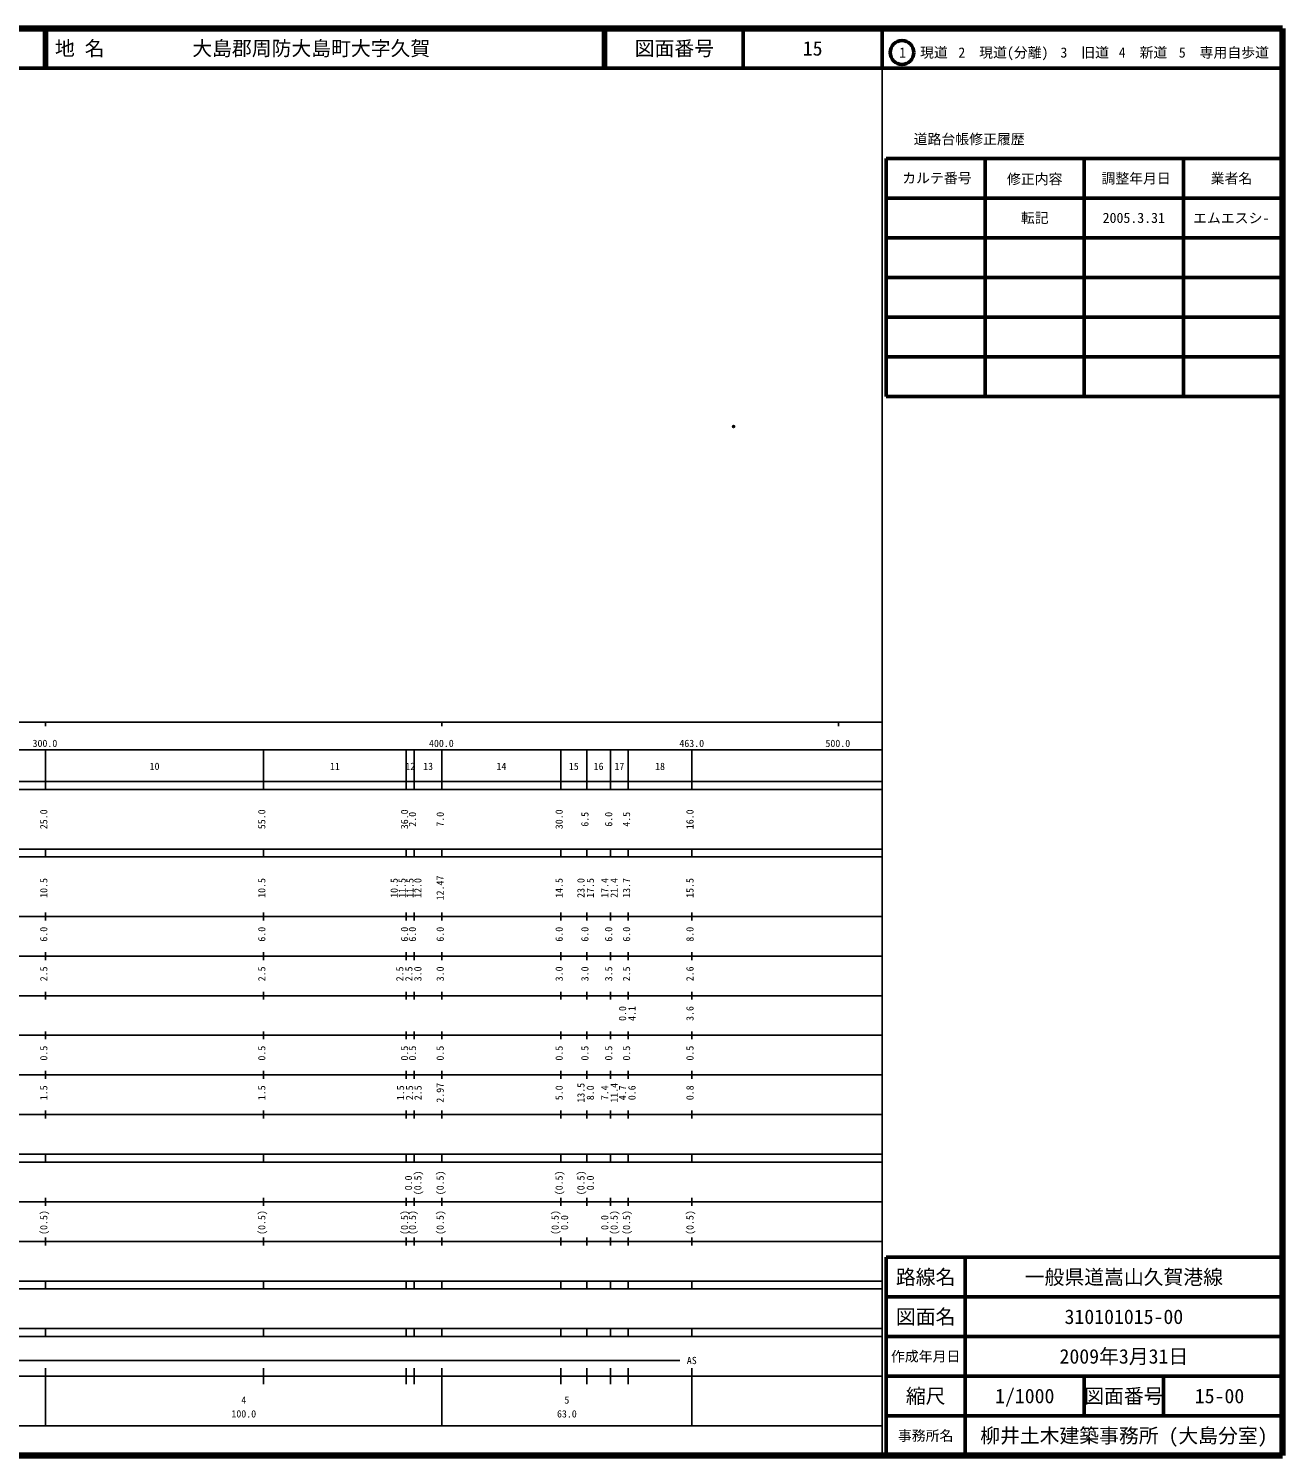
# Model space of a CAD drawing. Units: millimetres on the paper. Extents: x 40 to 680, y 20 to 380.
# Drawn here: x 363.7 to 680, y 20 to 380 of the extents above; entities that cross this region are included whole.
import ezdxf
from ezdxf.enums import TextEntityAlignment as Align

# ---------------------------------------------------------------- set-up
doc = ezdxf.new("R2010")
doc.units = ezdxf.units.MM
doc.header["$PDMODE"] = 32
doc.header["$PDSIZE"] = 0.5
doc.layers.add('M-OTRS', color=6, linetype='Continuous')
doc.layers.add('M-TTL-TXT', color=7, linetype='Continuous')
for name, color, linetype, lineweight in [('M-TTL', 2, 'Continuous', 140), ('M-TTL-BAND', 7, 'Continuous', 25), ('M-TTL-FRAM', 2, 'Continuous', 50), ('M-TTL-LINE', 7, 'Continuous', 50)]:
    doc.layers.add(name, color=color, linetype=linetype, lineweight=lineweight)
doc.styles.add('ＭＳ ゴシック', font='')
doc.styles.get('ＭＳ ゴシック').set_extended_font_data('MS Gothic')

msp = doc.modelspace()

# ---------------------------------------------------------------- linework, layer by layer
at = {"layer": 'M-OTRS'}
msp.add_point((541.564, 279.57), dxfattribs=at)
at = {"layer": 'M-TTL'}
for p, q in [((680, 380), (40, 380)), ((680, 20), (680, 380)), ((40, 20), (680, 20))]:
    msp.add_line(p, q, dxfattribs=at)
at = {"layer": 'M-TTL-BAND'}
for p, q in [((579, 20), (579, 370)), ((40, 205), (579, 205)), ((368, 205), (368, 204)), ((468, 205), (468, 204)), ((568, 205), (568, 204)), ((68, 198), (579, 198)), ((368, 188), (368, 198)), ((423, 188), (423, 198)), ((459, 188), (459, 198)), ((461, 188), (461, 198)), ((468, 188), (468, 198)), ((498, 188), (498, 198)), ((504.5, 188), (504.5, 198)), ((510.5, 188), (510.5, 198)), ((515, 188), (515, 198)), ((531, 188), (531, 198)), ((40, 190), (579, 190)), ((40, 188), (579, 188)), ((40, 173), (579, 173)), ((368, 171), (368, 173)), ((423, 171), (423, 173)), ((459, 171), (459, 173)), ((461, 171), (461, 173)), ((468, 171), (468, 173)), ((498, 171), (498, 173)), ((504.5, 171), (504.5, 173)), ((510.5, 171), (510.5, 173)), ((515, 171), (515, 173)), ((531, 171), (531, 173)), ((40, 171), (579, 171)), ((40, 156), (579, 156)), ((368, 155), (368, 157)), ((423, 155), (423, 157)), ((459, 155), (459, 157)), ((461, 155), (461, 157)), ((468, 155), (468, 157)), ((498, 155), (498, 157)), ((504.5, 155), (504.5, 157)), ((510.5, 155), (510.5, 157)), ((515, 155), (515, 157)), ((531, 155), (531, 157)), ((46, 146), (579, 146)), ((368, 145), (368, 147)), ((423, 145), (423, 147)), ((459, 145), (459, 147)), ((461, 145), (461, 147)), ((468, 145), (468, 147)), ((498, 145), (498, 147)), ((504.5, 145), (504.5, 147)), ((510.5, 145), (510.5, 147)), ((515, 145), (515, 147)), ((531, 145), (531, 147)), ((368, 135), (368, 137)), ((423, 135), (423, 137)), ((459, 135), (459, 137)), ((461, 135), (461, 137)), ((468, 135), (468, 137)), ((498, 135), (498, 137)), ((504.5, 135), (504.5, 137)), ((510.5, 135), (510.5, 137)), ((515, 135), (515, 137)), ((531, 135), (531, 137)), ((52, 136), (579, 136)), ((46, 126), (579, 126)), ((368, 125), (368, 127)), ((423, 125), (423, 127)), ((459, 125), (459, 127)), ((461, 125), (461, 127)), ((468, 125), (468, 127)), ((498, 125), (498, 127)), ((504.5, 125), (504.5, 127)), ((510.5, 125), (510.5, 127)), ((515, 125), (515, 127)), ((531, 125), (531, 127)), ((52, 116), (579, 116)), ((368, 115), (368, 117)), ((423, 115), (423, 117)), ((459, 115), (459, 117)), ((461, 115), (461, 117)), ((468, 115), (468, 117)), ((498, 115), (498, 117)), ((504.5, 115), (504.5, 117)), ((510.5, 115), (510.5, 117)), ((515, 115), (515, 117)), ((531, 115), (531, 117)), ((46, 106), (579, 106)), ((368, 105), (368, 107)), ((423, 105), (423, 107)), ((459, 105), (459, 107)), ((461, 105), (461, 107)), ((468, 105), (468, 107)), ((498, 105), (498, 107)), ((504.5, 105), (504.5, 107)), ((510.5, 105), (510.5, 107)), ((515, 105), (515, 107)), ((531, 105), (531, 107)), ((40, 96), (579, 96)), ((40, 94), (579, 94)), ((368, 94), (368, 96)), ((423, 94), (423, 96)), ((459, 94), (459, 96)), ((461, 94), (461, 96)), ((468, 94), (468, 96)), ((498, 94), (498, 96)), ((504.5, 94), (504.5, 96)), ((510.5, 94), (510.5, 96)), ((515, 94), (515, 96)), ((531, 94), (531, 96)), ((49, 84), (579, 84)), ((368, 83), (368, 85)), ((423, 83), (423, 85)), ((459, 83), (459, 85)), ((461, 83), (461, 85)), ((468, 83), (468, 85)), ((498, 83), (498, 85)), ((504.5, 83), (504.5, 85)), ((510.5, 83), (510.5, 85)), ((515, 83), (515, 85)), ((531, 83), (531, 85)), ((40, 74), (579, 74)), ((368, 73), (368, 75)), ((423, 73), (423, 75)), ((459, 73), (459, 75)), ((461, 73), (461, 75)), ((468, 73), (468, 75)), ((498, 73), (498, 75)), ((504.5, 73), (504.5, 75)), ((510.5, 73), (510.5, 75)), ((515, 73), (515, 75)), ((531, 73), (531, 75)), ((40, 64), (579, 64)), ((40, 62), (579, 62)), ((368, 62), (368, 64)), ((423, 62), (423, 64)), ((459, 62), (459, 64)), ((461, 62), (461, 64)), ((468, 62), (468, 64)), ((498, 62), (498, 64)), ((504.5, 62), (504.5, 64)), ((510.5, 62), (510.5, 64)), ((515, 62), (515, 64)), ((531, 62), (531, 64)), ((40, 52), (579, 52)), ((368, 50), (368, 52)), ((423, 50), (423, 52)), ((459, 50), (459, 52)), ((461, 50), (461, 52)), ((468, 50), (468, 52)), ((498, 50), (498, 52)), ((504.5, 50), (504.5, 52)), ((510.5, 50), (510.5, 52)), ((515, 50), (515, 52)), ((531, 50), (531, 52)), ((40, 50), (579, 50)), ((71, 44), (528, 44)), ((40, 40), (579, 40)), ((368, 27.5), (368, 42)), ((423, 38), (423, 42)), ((459, 38), (459, 42)), ((461, 38), (461, 42)), ((468, 27.5), (468, 42)), ((498, 38), (498, 42)), ((504.5, 38), (504.5, 42)), ((510.5, 38), (510.5, 42)), ((515, 38), (515, 42)), ((531, 27.5), (531, 42)), ((68, 27.5), (579, 27.5))]:
    msp.add_line(p, q, dxfattribs=at)
at = {"layer": 'M-TTL-FRAM'}
for p, q in [((580, 347.197), (580, 287.197)), ((580, 347.197), (680, 347.197)), ((580, 287.197), (680, 287.197)), ((680, 70), (580, 70)), ((580, 70), (580, 20))]:
    msp.add_line(p, q, dxfattribs=at)
at = {"layer": 'M-TTL-LINE'}
for p, q in [((367.75, 380), (367.75, 370)), ((368.25, 380), (368.25, 370)), ((508.747, 380), (508.747, 370)), ((509.247, 380), (509.247, 370)), ((543.997, 380), (543.997, 370)), ((579, 380), (579, 370)), ((40, 370), (680, 370)), ((605, 347.197), (605, 287.197)), ((630, 347.197), (630, 287.197)), ((655, 347.197), (655, 287.197)), ((580, 337.197), (680, 337.197)), ((580, 327.197), (680, 327.197)), ((580, 317.197), (680, 317.197)), ((580, 307.197), (680, 307.197)), ((580, 297.197), (680, 297.197)), ((600, 70), (600, 20)), ((680, 60), (580, 60)), ((680, 50), (580, 50)), ((680, 40), (580, 40)), ((630, 40), (630, 30)), ((650, 40), (650, 30)), ((680, 30), (580, 30))]:
    msp.add_line(p, q, dxfattribs=at)
msp.add_circle((584.031, 373.958), 3, dxfattribs=at)

# ---------------------------------------------------------------- texts
at = {"layer": 'M-TTL-BAND', "style": 'ＭＳ ゴシック'}
for s, p in [('300.0', (367.844, 198.195)), ('400.0', (467.844, 198.195)), ('463.0', (531, 198.195)), ('500.0', (567.844, 198.195)), ('10', (395.5, 192.405)), ('11', (441, 192.405)), ('12', (460, 192.405)), ('13', (464.5, 192.405)), ('14', (483, 192.405)), ('15', (501.25, 192.405)), ('16', (507.5, 192.405)), ('17', (512.75, 192.405)), ('18', (523, 192.405)), ('AS', (531, 42.5)), ('4', (418, 32.523)), ('5', (499.5, 32.523)), ('100.0', (418, 29.033)), ('63.0', (499.5, 29.033))]:
    msp.add_text(s, height=1.833, dxfattribs=at).set_placement(p, align=Align.BOTTOM_CENTER)
for s, p in [('25.0', (369, 180.5)), ('55.0', (424, 180.5)), ('36.0', (460, 180.5)), ('2.0', (462, 180.5)), ('7.0', (469, 180.5)), ('30.0', (499, 180.5)), ('6.5', (505.5, 180.5)), ('6.0', (511.5, 180.5)), ('4.5', (516, 180.5)), ('16.0', (532, 180.5)), ('12.47', (469, 163.174)), ('10.5', (369, 163.174)), ('10.5', (424, 163.174)), ('10.5', (457.4, 163.174)), ('11.5', (459.4, 163.174)), ('11.5', (461.37, 163.174)), ('12.0', (463.37, 163.174)), ('14.5', (499, 163.174)), ('23.0', (504.5, 163.174)), ('17.5', (506.87, 163.174)), ('17.4', (510.5, 163.174)), ('21.4', (512.87, 163.174)), ('13.7', (516, 163.174)), ('15.5', (532, 163.174)), ('6.0', (369, 151.5)), ('6.0', (424, 151.5)), ('6.0', (460, 151.5)), ('6.0', (462, 151.5)), ('6.0', (469, 151.5)), ('6.0', (499, 151.5)), ('6.0', (505.5, 151.5)), ('6.0', (511.5, 151.5)), ('6.0', (516, 151.5)), ('8.0', (532, 151.5)), ('2.5', (369, 141.5)), ('2.5', (424, 141.5)), ('2.5', (458.8, 141.5)), ('2.5', (461.1, 141.5)), ('3.0', (463.37, 141.5)), ('3.0', (469, 141.5)), ('3.0', (499, 141.5)), ('3.0', (505.5, 141.5)), ('3.5', (511.5, 141.5)), ('2.5', (516, 141.5)), ('2.6', (532, 141.5)), ('0.0', (515, 131.5)), ('4.1', (517.37, 131.5)), ('3.6', (532, 131.5)), ('0.5', (369, 121.5)), ('0.5', (424, 121.5)), ('0.5', (460, 121.5)), ('0.5', (462, 121.5)), ('0.5', (469, 121.5)), ('0.5', (499, 121.5)), ('0.5', (505.5, 121.5)), ('0.5', (511.5, 121.5)), ('0.5', (516, 121.5)), ('0.5', (532, 121.5)), ('1.5', (369, 111.5)), ('1.5', (424, 111.5)), ('1.5', (459, 111.5)), ('2.5', (461.27, 111.5)), ('2.5', (463.4, 111.5)), ('2.97', (469, 111.5)), ('5.0', (499, 111.5)), ('13.5', (504.5, 111.5)), ('8.0', (506.87, 111.5)), ('7.4', (510.5, 111.5)), ('11.4', (512.87, 111.5)), ('4.7', (515, 111.5)), ('0.6', (517.37, 111.5)), ('0.8', (532, 111.5)), ('0.0', (461, 88.764)), ('(0.5)', (463.37, 88.764)), ('(0.5)', (469, 88.764)), ('(0.5)', (499, 88.764)), ('(0.5)', (504.5, 88.764)), ('0.0', (506.87, 88.764)), ('(0.5)', (369, 78.764)), ('(0.5)', (424, 78.764)), ('(0.5)', (460, 78.764)), ('(0.5)', (462, 78.764)), ('(0.5)', (469, 78.764)), ('(0.5)', (498, 78.764)), ('0.0', (500.37, 78.764)), ('0.0', (510.5, 78.764)), ('(0.5)', (512.87, 78.764)), ('(0.5)', (516, 78.764)), ('(0.5)', (532, 78.764))]:
    msp.add_text(s, height=1.833, rotation=90, dxfattribs=at).set_placement(p, align=Align.BOTTOM_CENTER)
at = {"layer": 'M-TTL-TXT', "style": 'ＭＳ ゴシック'}
for s, p in [('地 名', (370.38, 375)), ('大島郡周防大島町大字久賀', (405.024, 375))]:
    msp.add_text(s, height=3.666, dxfattribs=at).set_placement(p, align=Align.MIDDLE_LEFT)
for s, height, p in [('図面番号', 3.666, (526.622, 375)), ('15', 3.666, (561.497, 375)), ('1\u3000現道', 2.566, (589.448, 373.958)), ('2\u3000現道(分離)', 2.566, (609.619, 373.958)), ('3\u3000旧道', 2.566, (630.121, 373.958)), ('4\u3000新道', 2.566, (644.824, 373.958)), ('5\u3000専用自歩道', 2.566, (665.228, 373.958)), ('道路台帳修正履歴', 2.566, (600.968, 352.113)), ('カルテ番号', 2.566, (592.839, 342.277)), ('修正内容', 2.566, (617.509, 342.023)), ('調整年月日', 2.566, (643.089, 342.197)), ('業者名', 2.566, (667.134, 342.197)), ('転記', 2.566, (617.5, 332.245)), ('2005.3.31', 2.566, (642.5, 332.245)), ('エムエスシ-', 2.566, (667.077, 332.189)), ('路線名', 3.666, (590, 65)), ('路線名', 3.666, (590, 65)), ('一般県道嵩山久賀港線', 3.666, (640, 65)), ('図面名', 3.666, (590, 55)), ('図面名', 3.666, (590, 55)), ('310101015-00', 3.666, (640, 55)), ('2009年3月31日', 3.666, (640, 45)), ('作成年月日', 2.566, (590, 45)), ('作成年月日', 2.566, (590, 45)), ('縮尺', 3.666, (590, 35)), ('縮尺', 3.666, (590, 35)), ('1/1000', 3.666, (615, 35)), ('図面番号', 3.666, (640, 35)), ('図面番号', 3.666, (640, 35)), ('15-00', 3.666, (664.125, 35)), ('事務所名', 2.566, (590, 25)), ('事務所名', 2.566, (590, 25)), ('柳井土木建築事務所 (大島分室)', 3.666, (640, 25))]:
    msp.add_text(s, height=height, dxfattribs=at).set_placement(p, align=Align.MIDDLE_CENTER)

doc.saveas('drawing.dxf')
